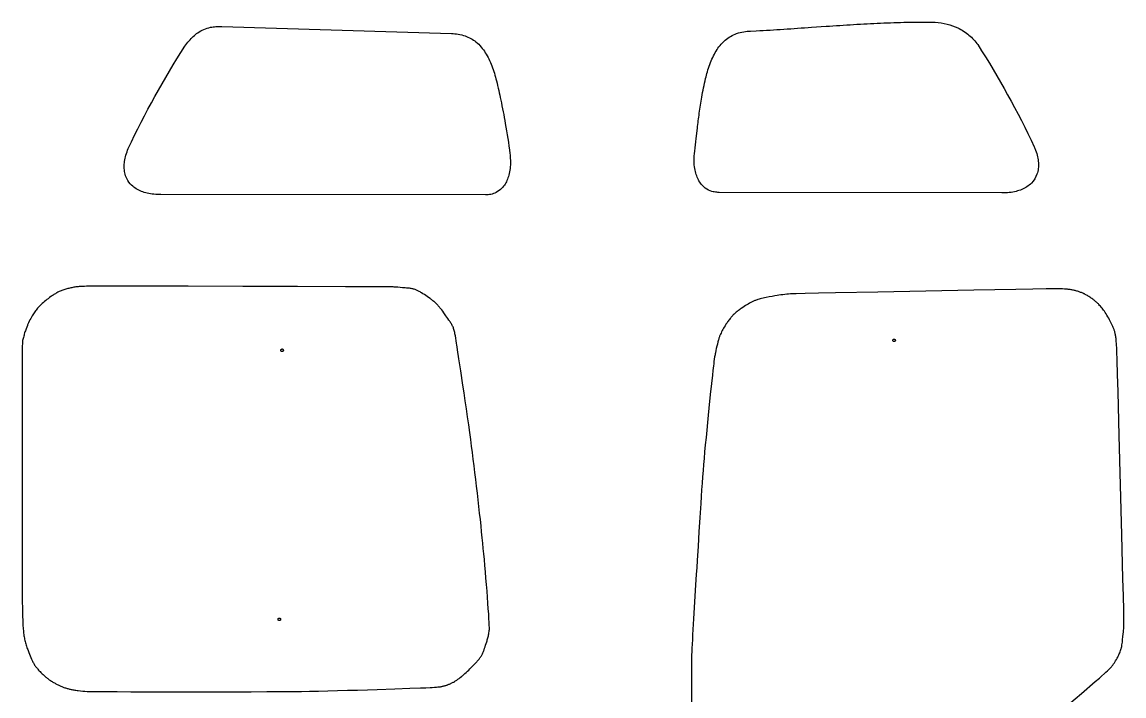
# Model space of a CAD drawing. Extents: x 346 to 6958, y 181 to 6446.
# Drawn here: x 2614 to 4325, y 1046 to 2092 of the extents above; entities that cross this region are included whole.
import ezdxf

# ---------------------------------------------------------------- set-up
doc = ezdxf.new("R2010")
doc.units = 0
doc.layers.add('Default Layer', color=1, linetype='CONTINUOUS')

msp = doc.modelspace()

# ---------------------------------------------------------------- linework, layer by layer
at = {"layer": 'Default Layer'}
for points in [[(4135.3, 1827), (3696.2, 1827.8, -0.0187), (3692.9, 1828, -0.0533), (3685, 1829.5, -0.0867), (3674.9, 1834.5, -0.0647), (3668.6, 1840.7, -0.0493), (3664.1, 1847.5, -0.0419), (3660.8, 1855.6, -0.0367), (3658.6, 1865, -0.0342), (3657.5, 1876.3, -0.0398), (3658.4, 1891.9, 0.0013), (3660.7, 1911.5), (3662.6, 1927.5, -0.0046), (3665.6, 1950.7, -0.0087), (3669.4, 1975.6, -0.014), (3675.3, 2004.9, -0.0072), (3678.2, 2015, -0.0149), (3682, 2026.6, -0.0212), (3686.5, 2037.5, -0.0274), (3691.7, 2047.3, -0.0343), (3697.8, 2056, -0.0442), (3705.6, 2064.1, -0.0934), (3723.6, 2074.6, -0.0447), (3734.5, 2077.4, -0.0357), (3745.2, 2078.3), (3754.1, 2078.8, 0.003), (3796.7, 2081.3, 0.001), (3839.8, 2084.3), (3862.4, 2085.8, -0.0021), (3905.2, 2088.6, -0.004), (3947.2, 2090.8, -0.006), (3988.4, 2092.1, -0.0079), (4027.8, 2092.3, -0.0103), (4032.1, 2092.1, -0.0468), (4050.4, 2089.3, -0.0495), (4067, 2083.3, -0.0634), (4084.4, 2072, -0.0616), (4098, 2057.3, -0.0319), (4185.8, 1898.8, -0.0146), (4187.9, 1893.5, -0.0325), (4190.8, 1883.3, -0.0376), (4192.1, 1873.8, -0.0444), (4191.9, 1864.9, -0.0543), (4190, 1856.2, -0.1131), (4181.3, 1842.2, -0.0547), (4174.4, 1836.6, -0.0451), (4166.4, 1832.4, -0.037), (4157.5, 1829.5, -0.0332), (4147, 1827.6, -0.0282), (4135.3, 1827)], [(2829.5, 1824.4, -0.0259), (2818.7, 1824.9, -0.0322), (2808.2, 1826.6, -0.0372), (2799.1, 1829.5, -0.044), (2791.1, 1833.5, -0.0539), (2784, 1839, -0.0875), (2776.5, 1849.3, -0.0619), (2773.5, 1858.4, -0.0477), (2772.5, 1867.1, -0.0395), (2773.1, 1876, -0.0341), (2775.2, 1885.6, -0.0302), (2778.9, 1896.1, -0.0319), (2866.5, 2054.7), (2866.7, 2055, -0.0214), (2873.2, 2063.2, -0.0273), (2879.8, 2070.1, -0.0355), (2886.8, 2075.8, -0.0516), (2896.2, 2081, -0.0506), (2906.3, 2084.2, -0.0333), (2915, 2085.3, -0.0242), (2923.9, 2085.5), (3280.6, 2074.5, -0.0345), (3291.1, 2073.5, -0.0445), (3301.9, 2070.8, -0.0859), (3318.7, 2061.6, -0.0464), (3326.9, 2053.6, -0.0361), (3333.3, 2044.8, -0.0285), (3338.7, 2035.1, -0.0222), (3343.3, 2024.4, -0.0159), (3347.3, 2012.8, -0.0089), (3350.6, 2001.1, -0.0051), (3357.3, 1971.3, -0.0085), (3364.3, 1935, -0.0133), (3371.4, 1888.1, -0.0182), (3372.1, 1880.8, -0.0356), (3372, 1867.6, -0.035), (3370.4, 1857.1, -0.0385), (3367.7, 1848.3, -0.0445), (3364, 1840.8, -0.0546), (3358.9, 1834.2, -0.0848), (3350, 1827.7, -0.0652), (3341.6, 1824.8, -0.0491), (3333.6, 1824), (2829.5, 1824.4)]]:
    msp.add_lwpolyline(points, format="xyb", close=True, dxfattribs=at)
for points in [[(3339.6, 1148.9), (3339.6, 1149.9), (3339.6, 1151.3), (3339.6, 1153), (3339.5, 1155), (3339.4, 1157.4), (3339.3, 1160), (3338.9, 1166.2), (3338.5, 1173.4), (3337.9, 1181.4), (3337.3, 1190.1), (3336.6, 1199.3), (3335.9, 1208.9), (3335.1, 1218.8), (3334.2, 1228.8), (3333.4, 1238.7), (3332.6, 1248.4), (3331.8, 1257.8), (3331, 1266.7), (3330.2, 1274.9), (3329.4, 1283), (3328.5, 1291.6), (3327.6, 1300.6), (3326.6, 1310), (3325.6, 1319.8), (3324.5, 1329.8), (3323.3, 1340), (3322.2, 1350.5), (3320.9, 1361), (3319.7, 1371.6), (3318.4, 1382.2), (3317.2, 1392.8), (3315.9, 1403.3), (3314.6, 1413.7), (3313.3, 1423.9), (3312, 1433.8), (3310.6, 1444.1), (3309.1, 1455.2), (3307.5, 1467), (3305.8, 1479.1), (3304, 1491.6), (3302.2, 1504), (3300.4, 1516.4), (3298.6, 1528.4), (3295.3, 1550.8), (3292.4, 1569.6), (3290.3, 1583.4), (3289.6, 1587.9), (3289.2, 1590.5), (3288.6, 1594), (3288, 1597.6), (3287.4, 1601.3), (3286.8, 1604.9), (3286.5, 1606.7), (3286.2, 1608.4), (3285.8, 1610.1), (3285.4, 1611.8), (3285, 1613.4), (3284.6, 1614.9), (3284.1, 1616.3), (3283.9, 1617), (3283.7, 1617.6), (3283.1, 1618.9), (3282.5, 1620.1), (3281.9, 1621.4), (3281.3, 1622.6), (3280.6, 1623.8), (3279.8, 1624.9), (3279.1, 1626.1), (3278.3, 1627.3), (3277.5, 1628.4), (3276.7, 1629.6), (3275.1, 1631.8), (3273.5, 1634.1), (3271.9, 1636.3), (3268.7, 1640.9), (3267.1, 1643.2), (3265.5, 1645.4), (3264.6, 1646.5), (3263.8, 1647.6), (3262.9, 1648.7), (3262, 1649.8), (3261.1, 1650.9), (3260.2, 1651.9), (3259.3, 1652.9), (3258.3, 1653.9), (3257.3, 1654.9), (3256.3, 1655.9), (3255.2, 1656.8), (3254.2, 1657.8), (3253.1, 1658.7), (3251.9, 1659.6), (3250.8, 1660.5), (3249.7, 1661.4), (3248.5, 1662.3), (3247.4, 1663.1), (3245.1, 1664.8), (3242.9, 1666.3), (3240.7, 1667.7), (3238.6, 1669.1), (3236.4, 1670.5), (3234.2, 1671.9), (3233.1, 1672.6), (3232, 1673.2), (3230.8, 1673.9), (3229.7, 1674.5), (3228.6, 1675), (3227.5, 1675.6), (3226.3, 1676.1), (3225.2, 1676.6), (3224.1, 1677), (3223, 1677.4), (3221.9, 1677.7), (3220.7, 1678), (3219.5, 1678.3), (3218.3, 1678.5), (3217.1, 1678.7), (3215.8, 1678.9), (3214.6, 1679), (3213.4, 1679.1), (3211, 1679.3), (3208.7, 1679.5), (3206.5, 1679.6), (3205.5, 1679.7), (3204.6, 1679.8), (3200.9, 1680.2), (3197.3, 1680.5), (3195.5, 1680.7), (3193.7, 1680.8), (3191.9, 1680.9), (3190.1, 1681), (3188.3, 1681), (3184.1, 1681), (3168.9, 1681.1), (3115.9, 1681.3), (3041.7, 1681.5), (2956.8, 1681.8), (2871.7, 1682), (2797, 1682.2), (2766.8, 1682.2), (2743.1, 1682.2), (2727.3, 1682.2), (2722.7, 1682.2), (2720.6, 1682.2), (2717.3, 1682.1), (2714, 1682), (2710.7, 1681.9), (2707.4, 1681.8), (2705.7, 1681.7), (2704.1, 1681.6), (2702.4, 1681.5), (2700.8, 1681.4), (2699.2, 1681.2), (2697.6, 1681), (2696, 1680.8), (2694.5, 1680.5), (2692.9, 1680.2), (2691.4, 1679.9), (2689.8, 1679.6), (2688.2, 1679.2), (2686.6, 1678.8), (2685, 1678.4), (2683.4, 1677.9), (2681.8, 1677.5), (2680.3, 1677), (2678.8, 1676.5), (2677.3, 1676), (2675.8, 1675.5), (2674.4, 1675), (2673, 1674.4), (2671.7, 1673.8), (2670.5, 1673.3), (2669.3, 1672.7), (2668, 1672), (2666.8, 1671.4), (2665.6, 1670.6), (2664.4, 1669.9), (2663.2, 1669.1), (2662, 1668.4), (2660.9, 1667.6), (2659.7, 1666.8), (2658.6, 1666), (2656.4, 1664.4), (2654.4, 1662.8), (2652.5, 1661.4), (2650.7, 1659.9), (2648.8, 1658.4), (2647, 1656.8), (2645.2, 1655.2), (2643.4, 1653.6), (2641.8, 1652.1), (2640.3, 1650.6), (2639.6, 1649.9), (2639, 1649.2), (2637.8, 1647.9), (2636.7, 1646.5), (2635.6, 1645.1), (2634.5, 1643.7), (2633.5, 1642.3), (2632.5, 1640.8), (2631.5, 1639.3), (2630.5, 1637.8), (2629.6, 1636.2), (2628.5, 1634.3), (2627.4, 1632.2), (2626.2, 1630.1), (2625.1, 1627.8), (2624, 1625.5), (2623.5, 1624.4), (2623, 1623.2), (2622.5, 1622.1), (2622.1, 1621), (2621.1, 1618.6), (2620.1, 1615.9), (2619.5, 1614.4), (2619, 1612.8), (2618.4, 1611.2), (2617.9, 1609.6), (2617.4, 1607.9), (2616.9, 1606.2), (2616.4, 1604.5), (2615.9, 1602.8), (2615.5, 1601.1), (2615.1, 1599.4), (2614.8, 1597.7), (2614.5, 1596.1), (2614.5, 1595.4), (2614.4, 1594.1), (2614.4, 1592.4), (2614.3, 1590), (2614.2, 1583.9), (2614.1, 1575.9), (2614.1, 1566.2), (2614, 1554.9), (2613.9, 1528.1), (2613.9, 1496.6), (2613.8, 1461.7), (2613.8, 1424.5), (2613.9, 1386), (2613.9, 1347.5), (2614, 1310.1), (2614.1, 1275), (2614.2, 1243.3), (2614.2, 1216.1), (2614.3, 1194.6), (2614.4, 1180), (2614.5, 1175.6), (2614.5, 1173.4), (2614.7, 1168.8), (2614.9, 1164), (2615.1, 1159.2), (2615.2, 1156.8), (2615.3, 1154.4), (2615.5, 1152), (2615.7, 1149.7), (2615.9, 1147.5), (2616.1, 1145.3), (2616.3, 1143.2), (2616.6, 1141.2), (2616.8, 1139.3), (2617.1, 1137.5), (2617.5, 1135.7), (2617.9, 1134), (2618.3, 1132.2), (2618.8, 1130.3), (2619.3, 1128.5), (2619.8, 1126.7), (2620.3, 1124.9), (2620.9, 1123.1), (2621.5, 1121.3), (2622, 1119.6), (2622.6, 1117.9), (2623.2, 1116.3), (2624.3, 1113.3), (2625.3, 1110.7), (2626.3, 1108.2), (2627.4, 1105.8), (2628.4, 1103.3), (2629, 1102.1), (2629.6, 1100.9), (2630.2, 1099.7), (2630.8, 1098.6), (2631.4, 1097.4), (2632.1, 1096.2), (2632.7, 1095.1), (2633.4, 1094), (2634.2, 1092.9), (2634.9, 1091.8), (2635.7, 1090.7), (2636.6, 1089.6), (2637.6, 1088.4), (2638.6, 1087.3), (2639.6, 1086.1), (2640.7, 1084.9), (2641.8, 1083.7), (2642.9, 1082.6), (2644.1, 1081.4), (2645.3, 1080.3), (2646.4, 1079.2), (2647.6, 1078.1), (2648.7, 1077.1), (2649.8, 1076.2), (2650.9, 1075.2), (2652, 1074.4), (2653, 1073.6), (2654, 1072.8), (2655.1, 1072), (2656.2, 1071.2), (2657.2, 1070.4), (2658.3, 1069.7), (2659.4, 1068.9), (2660.6, 1068.2), (2661.7, 1067.5), (2662.8, 1066.9), (2664, 1066.2), (2665.1, 1065.6), (2666.2, 1064.9), (2667.4, 1064.3), (2668.5, 1063.7), (2669.7, 1063.2), (2670.8, 1062.6), (2672, 1062.1), (2673.1, 1061.6), (2674.3, 1061.1), (2675.5, 1060.6), (2676.7, 1060.1), (2677.9, 1059.7), (2679, 1059.3), (2680.2, 1058.8), (2681.5, 1058.4), (2682.7, 1058.1), (2683.9, 1057.7), (2685.1, 1057.3), (2686.3, 1057), (2687.6, 1056.7), (2688.8, 1056.4), (2690.1, 1056.1), (2691.4, 1055.8), (2692.9, 1055.5), (2694.4, 1055.3), (2696, 1055), (2697.6, 1054.8), (2699.3, 1054.5), (2701, 1054.3), (2704.5, 1053.9), (2708.1, 1053.5), (2711.6, 1053.2), (2714.9, 1053), (2716.5, 1052.9), (2719.4, 1052.9), (2729.1, 1052.8), (2743.4, 1052.7), (2761.6, 1052.6), (2783, 1052.5), (2807.1, 1052.5), (2833.1, 1052.4), (2860.5, 1052.4), (2888.4, 1052.4), (2916.4, 1052.4), (2943.7, 1052.4), (2969.8, 1052.5), (2993.8, 1052.6), (3015.3, 1052.7), (3033.4, 1052.8), (3041.1, 1052.9), (3047.7, 1053), (3060.3, 1053.2), (3074.1, 1053.5), (3088.7, 1053.9), (3103.8, 1054.3), (3119.2, 1054.7), (3134.8, 1055.1), (3150.2, 1055.6), (3165.1, 1056.1), (3192.9, 1057), (3216, 1057.9), (3232.6, 1058.5), (3237.8, 1058.7), (3240.7, 1058.8), (3247.4, 1059.2), (3250.9, 1059.3), (3254.4, 1059.5), (3257.7, 1059.8), (3259.3, 1059.9), (3260.8, 1060), (3262.2, 1060.2), (3263.5, 1060.3), (3264.7, 1060.5), (3265.8, 1060.7), (3266.8, 1060.9), (3267.8, 1061.2), (3268.8, 1061.4), (3269.8, 1061.7), (3270.8, 1062), (3271.8, 1062.3), (3272.8, 1062.6), (3273.8, 1062.9), (3274.8, 1063.2), (3275.8, 1063.6), (3276.7, 1064), (3277.7, 1064.4), (3278.6, 1064.8), (3279.6, 1065.2), (3280.5, 1065.6), (3281.4, 1066.1), (3282.4, 1066.6), (3283.3, 1067.1), (3284.2, 1067.6), (3285.2, 1068.1), (3286.1, 1068.7), (3287, 1069.3), (3288, 1069.9), (3288.9, 1070.5), (3290.7, 1071.8), (3292.6, 1073.2), (3294.4, 1074.5), (3296.1, 1075.9), (3297, 1076.6), (3297.9, 1077.4), (3299.8, 1079), (3301.7, 1080.7), (3303.6, 1082.5), (3305.6, 1084.3), (3307.5, 1086.2), (3309.4, 1088.1), (3311.3, 1089.9), (3313.1, 1091.8), (3315.1, 1093.7), (3317, 1095.7), (3319, 1097.7), (3319.9, 1098.7), (3320.8, 1099.7), (3321.8, 1100.8), (3322.6, 1101.8), (3323.5, 1102.9), (3324.3, 1103.9), (3325, 1105), (3325.8, 1106), (3326.4, 1107.1), (3327.1, 1108.2), (3327.7, 1109.3), (3328.2, 1110.5), (3328.8, 1111.6), (3329.3, 1112.8), (3329.8, 1113.9), (3330.3, 1115.1), (3330.8, 1116.3), (3331.3, 1117.5), (3332.1, 1119.9), (3333, 1122.3), (3333.8, 1124.7), (3334.6, 1127.2), (3335.5, 1130), (3335.9, 1131.5), (3336.4, 1133), (3336.8, 1134.6), (3337.2, 1136.1), (3337.6, 1137.7), (3338, 1139.3), (3338.4, 1140.9), (3338.7, 1142.6), (3339, 1144.2), (3339.2, 1145.8), (3339.4, 1147.4), (3339.6, 1148.9)], [(3966.1, 1598.1), (3966.1, 1598.3), (3966.2, 1598.5), (3966.2, 1598.7), (3966.3, 1598.9), (3966.4, 1599.1), (3966.5, 1599.2), (3966.6, 1599.4), (3966.7, 1599.5), (3966.9, 1599.6), (3967, 1599.8), (3967.2, 1599.9), (3967.4, 1599.9), (3967.5, 1600), (3967.7, 1600.1), (3967.9, 1600.1), (3968.1, 1600.1), (3968.3, 1600.1), (3968.5, 1600.1), (3968.7, 1600), (3968.9, 1599.9), (3969.1, 1599.9), (3969.3, 1599.8), (3969.4, 1599.6), (3969.5, 1599.5), (3969.7, 1599.4), (3969.8, 1599.2), (3969.9, 1599.1), (3970, 1598.9), (3970, 1598.7), (3970.1, 1598.5), (3970.1, 1598.3), (3970.1, 1598.1), (3970.1, 1597.9), (3970.1, 1597.7), (3970, 1597.5), (3970, 1597.3), (3969.9, 1597.1), (3969.8, 1597), (3969.7, 1596.8), (3969.5, 1596.7), (3969.4, 1596.6), (3969.3, 1596.4), (3969.1, 1596.3), (3968.9, 1596.3), (3968.7, 1596.2), (3968.5, 1596.1), (3968.3, 1596.1), (3968.1, 1596.1), (3967.9, 1596.1), (3967.7, 1596.1), (3967.5, 1596.2), (3967.4, 1596.3), (3967.2, 1596.3), (3967, 1596.4), (3966.9, 1596.6), (3966.7, 1596.7), (3966.6, 1596.8), (3966.5, 1597), (3966.4, 1597.1), (3966.3, 1597.3), (3966.2, 1597.5), (3966.2, 1597.7), (3966.1, 1597.9), (3966.1, 1598.1)], [(3015.7, 1582.7), (3015.7, 1582.9), (3015.7, 1583.1), (3015.8, 1583.3), (3015.8, 1583.4), (3015.9, 1583.6), (3016, 1583.8), (3016.1, 1583.9), (3016.3, 1584.1), (3016.4, 1584.2), (3016.5, 1584.3), (3016.7, 1584.4), (3016.9, 1584.5), (3017.1, 1584.6), (3017.3, 1584.6), (3017.5, 1584.7), (3017.7, 1584.7), (3017.9, 1584.7), (3018.1, 1584.6), (3018.3, 1584.6), (3018.4, 1584.5), (3018.6, 1584.4), (3018.8, 1584.3), (3018.9, 1584.2), (3019.1, 1584.1), (3019.2, 1583.9), (3019.3, 1583.8), (3019.4, 1583.6), (3019.5, 1583.4), (3019.6, 1583.3), (3019.6, 1583.1), (3019.7, 1582.9), (3019.7, 1582.7), (3019.7, 1582.5), (3019.6, 1582.3), (3019.6, 1582.1), (3019.5, 1581.9), (3019.4, 1581.7), (3019.3, 1581.5), (3019.2, 1581.4), (3019.1, 1581.2), (3018.9, 1581.1), (3018.8, 1581), (3018.6, 1580.9), (3018.4, 1580.8), (3018.3, 1580.8), (3018.1, 1580.7), (3017.9, 1580.7), (3017.7, 1580.7), (3017.5, 1580.7), (3017.3, 1580.7), (3017.1, 1580.8), (3016.9, 1580.8), (3016.7, 1580.9), (3016.5, 1581), (3016.4, 1581.1), (3016.3, 1581.2), (3016.1, 1581.4), (3016, 1581.5), (3015.9, 1581.7), (3015.8, 1581.9), (3015.8, 1582.1), (3015.7, 1582.3), (3015.7, 1582.5), (3015.7, 1582.7)], [(3011.4, 1164.9), (3011.5, 1165.1), (3011.5, 1165.3), (3011.5, 1165.5), (3011.6, 1165.7), (3011.7, 1165.9), (3011.8, 1166), (3011.9, 1166.2), (3012, 1166.3), (3012.2, 1166.5), (3012.3, 1166.6), (3012.5, 1166.7), (3012.7, 1166.8), (3012.9, 1166.8), (3013, 1166.9), (3013.2, 1166.9), (3013.4, 1166.9), (3013.7, 1166.9), (3013.9, 1166.9), (3014, 1166.8), (3014.2, 1166.8), (3014.4, 1166.7), (3014.6, 1166.6), (3014.7, 1166.5), (3014.9, 1166.3), (3015, 1166.2), (3015.1, 1166), (3015.2, 1165.9), (3015.3, 1165.7), (3015.4, 1165.5), (3015.4, 1165.3), (3015.4, 1165.1), (3015.4, 1164.9), (3015.4, 1164.7), (3015.4, 1164.5), (3015.4, 1164.3), (3015.3, 1164.1), (3015.2, 1164), (3015.1, 1163.8), (3015, 1163.6), (3014.9, 1163.5), (3014.7, 1163.4), (3014.6, 1163.3), (3014.4, 1163.2), (3014.2, 1163.1), (3014, 1163), (3013.9, 1163), (3013.7, 1162.9), (3013.4, 1162.9), (3013.2, 1162.9), (3013, 1163), (3012.9, 1163), (3012.7, 1163.1), (3012.5, 1163.2), (3012.3, 1163.3), (3012.2, 1163.4), (3012, 1163.5), (3011.9, 1163.6), (3011.8, 1163.8), (3011.7, 1164), (3011.6, 1164.1), (3011.5, 1164.3), (3011.5, 1164.5), (3011.5, 1164.7), (3011.4, 1164.9)]]:
    msp.add_lwpolyline(points, close=True, dxfattribs=at)
msp.add_lwpolyline([(4229.7, 1024.9), (4259.1, 1050), (4280.5, 1068.3), (4287, 1073.8), (4289, 1075.5), (4290, 1076.5), (4294.6, 1080.7), (4297, 1082.8), (4299.4, 1085), (4301.6, 1087.2), (4302.6, 1088.2), (4303.7, 1089.3), (4304.6, 1090.3), (4305.5, 1091.2), (4306.3, 1092.1), (4307, 1093), (4307.7, 1093.9), (4308.4, 1094.8), (4309, 1095.7), (4309.7, 1096.7), (4310.3, 1097.6), (4310.9, 1098.6), (4311.6, 1099.6), (4312.1, 1100.6), (4313.3, 1102.5), (4314.3, 1104.4), (4315.3, 1106.2), (4316.1, 1107.9), (4316.9, 1109.6), (4317.7, 1111.2), (4318.4, 1112.9), (4319.1, 1114.6), (4319.7, 1116.3), (4320.3, 1118), (4320.8, 1119.7), (4321.1, 1120.6), (4321.3, 1121.5), (4321.5, 1122.4), (4321.7, 1123.3), (4321.9, 1124.2), (4322, 1125.2), (4322.3, 1127.2), (4322.6, 1129.3), (4322.8, 1131.3), (4323, 1133.4), (4323.4, 1137.6), (4323.9, 1142.2), (4324.1, 1144.9), (4324.4, 1147.8), (4324.6, 1150.7), (4324.8, 1153.7), (4325, 1156.6), (4325.1, 1159.4), (4325.1, 1159.4), (4325, 1161.3), (4325, 1165.3), (4324.7, 1179.6), (4324.1, 1200.9), (4323.5, 1228.2), (4321.8, 1295.9), (4319.8, 1373.1), (4317.8, 1450.3), (4316, 1518), (4315.2, 1545.4), (4314.6, 1566.8), (4314.2, 1581.1), (4314.1, 1585.2), (4314, 1587.1), (4313.7, 1590.1), (4313.5, 1593.2), (4313.2, 1596.4), (4312.9, 1599.5), (4312.7, 1601), (4312.5, 1602.5), (4312.3, 1604), (4312.1, 1605.4), (4311.9, 1606.8), (4311.6, 1608.1), (4311.4, 1609.3), (4311.1, 1610.5), (4310.8, 1611.7), (4310.4, 1612.8), (4310, 1613.9), (4309.7, 1615), (4309.2, 1616.1), (4308.8, 1617.2), (4308.4, 1618.3), (4307.9, 1619.4), (4306.9, 1621.6), (4305.9, 1623.8), (4304.9, 1625.9), (4303.8, 1628), (4303.3, 1629.1), (4302.7, 1630.2), (4301.4, 1632.4), (4300.1, 1634.7), (4298.7, 1637), (4297.4, 1639.2), (4296, 1641.3), (4294.7, 1643.2), (4293.5, 1644.9), (4292.3, 1646.4), (4291.1, 1648), (4289.9, 1649.5), (4288.6, 1651), (4287.3, 1652.4), (4286, 1653.9), (4285.3, 1654.6), (4284.6, 1655.2), (4283.9, 1655.9), (4283.2, 1656.6), (4282.5, 1657.3), (4281.6, 1658), (4280.7, 1658.7), (4279.7, 1659.5), (4278.7, 1660.4), (4277.6, 1661.2), (4276.5, 1662), (4275.4, 1662.9), (4274.2, 1663.7), (4273, 1664.6), (4271.8, 1665.4), (4270.6, 1666.2), (4269.4, 1666.9), (4268.2, 1667.7), (4267.1, 1668.3), (4265.9, 1669), (4264.8, 1669.5), (4263.6, 1670.1), (4262.5, 1670.6), (4261.3, 1671.2), (4260.2, 1671.7), (4259, 1672.2), (4257.8, 1672.6), (4256.6, 1673.1), (4255.4, 1673.5), (4254.2, 1673.9), (4253, 1674.3), (4251.7, 1674.7), (4250.5, 1675), (4249.3, 1675.4), (4248, 1675.7), (4246.8, 1676), (4245.5, 1676.2), (4244.2, 1676.5), (4242.9, 1676.7), (4241.5, 1676.9), (4240.1, 1677.1), (4238.6, 1677.2), (4237.2, 1677.4), (4235.7, 1677.5), (4232.7, 1677.7), (4229.7, 1677.9), (4226.7, 1678), (4223.7, 1678.1), (4221.9, 1678.1), (4217.9, 1678.1), (4204.1, 1677.9), (4183.4, 1677.5), (4157, 1677.1), (4091.7, 1675.9), (4017.2, 1674.5), (3942.6, 1673.1), (3877.2, 1671.8), (3850.8, 1671.3), (3830.1, 1670.8), (3816.2, 1670.5), (3812.2, 1670.4), (3810.3, 1670.4), (3807.3, 1670.1), (3804.3, 1669.9), (3801.3, 1669.6), (3798.3, 1669.3), (3795.3, 1669), (3792.3, 1668.6), (3789.3, 1668.2), (3786.3, 1667.7), (3782.9, 1667.1), (3778.7, 1666.4), (3774.1, 1665.5), (3769.3, 1664.5), (3766.9, 1664), (3764.6, 1663.5), (3762.4, 1663), (3760.3, 1662.5), (3758.4, 1662), (3756.7, 1661.5), (3755.2, 1661.1), (3753.9, 1660.7), (3752.8, 1660.2), (3751.7, 1659.8), (3750.7, 1659.3), (3749.6, 1658.9), (3748.5, 1658.4), (3747.5, 1657.9), (3746.4, 1657.3), (3745.4, 1656.8), (3743.4, 1655.6), (3741.3, 1654.4), (3739.3, 1653.2), (3737.4, 1652), (3735.3, 1650.6), (3733, 1649.1), (3730.5, 1647.5), (3729.3, 1646.6), (3728, 1645.7), (3726.7, 1644.7), (3725.5, 1643.8), (3724.2, 1642.8), (3723, 1641.8), (3721.8, 1640.8), (3720.6, 1639.8), (3719.5, 1638.8), (3718.4, 1637.7), (3717.4, 1636.6), (3716.4, 1635.5), (3715.3, 1634.3), (3714.3, 1633.1), (3713.3, 1631.8), (3712.3, 1630.6), (3711.4, 1629.3), (3710.4, 1628), (3709.5, 1626.7), (3708.7, 1625.4), (3707, 1623), (3705.6, 1620.8), (3704.4, 1618.8), (3703.3, 1617), (3702.2, 1615.2), (3701.2, 1613.3), (3700.3, 1611.4), (3699.3, 1609.5), (3698.5, 1607.6), (3697.6, 1605.6), (3697.2, 1604.6), (3696.9, 1603.7), (3696.5, 1602.6), (3696.1, 1601.4), (3695.7, 1600.1), (3695.3, 1598.7), (3694.9, 1597.3), (3694.4, 1595.7), (3693.6, 1592.4), (3692.8, 1589), (3692, 1585.6), (3691.2, 1582.2), (3690.6, 1578.9), (3690.3, 1577.4), (3690, 1575.7), (3689.7, 1574.1), (3689.4, 1572.4), (3688.9, 1569), (3688.4, 1565.4), (3688, 1561.9), (3687.5, 1558.3), (3686.7, 1551.2), (3685.9, 1544.3), (3684.5, 1531.3), (3682.7, 1513.8), (3680.6, 1493), (3679.4, 1481.9), (3678.3, 1470.4), (3677.1, 1458.8), (3676, 1447.3), (3674.9, 1436), (3673.9, 1425.1), (3673, 1414.8), (3672.2, 1405.2), (3671.4, 1395.9), (3670.7, 1386.3), (3669.9, 1376.3), (3669.2, 1366), (3668.5, 1355.5), (3667.8, 1344.9), (3666.4, 1323), (3665, 1300.8), (3663.6, 1278.4), (3662.2, 1256.3), (3661.5, 1245.4), (3660.7, 1234.7), (3659.8, 1218.3), (3658.8, 1200.9), (3656.6, 1165.6), (3655.6, 1148.9), (3655.2, 1141), (3654.8, 1133.5), (3654.4, 1126.6), (3654.1, 1120.3), (3653.9, 1114.6), (3653.7, 1109.7), (3653.6, 1105.1), (3653.5, 1100.6), (3653.5, 1096), (3653.4, 1091.5), (3653.4, 1087), (3653.4, 1082.4), (3653.5, 1073.3), (3653.5, 1064.3), (3653.6, 1055.2), (3653.7, 1046.1), (3653.7, 1037)], dxfattribs=at)

doc.saveas('drawing.dxf')
